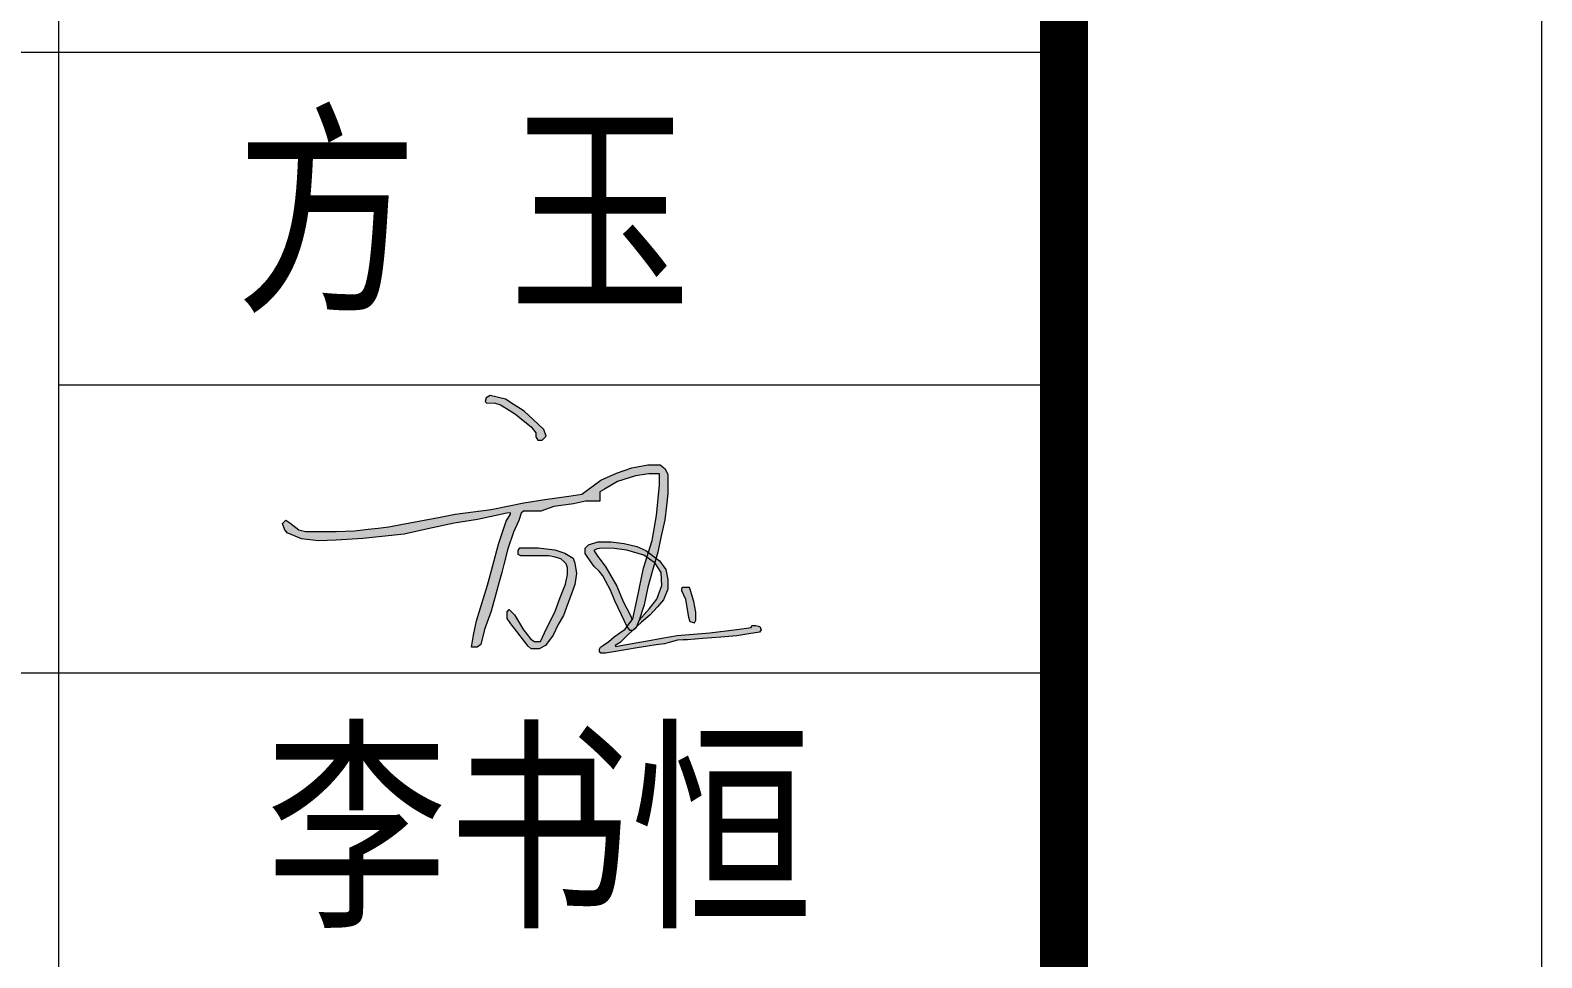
# Model space of a CAD drawing. Header units: inches. Extents: x -3272461 to -2504170, y 403793 to 1071042.
# Drawn here: x -2705208 to -2702044, y 918418 to 920360 of the extents above; entities that cross this region are included whole.
import ezdxf
from ezdxf.enums import TextEntityAlignment as Align

# ---------------------------------------------------------------- set-up
doc = ezdxf.new("R2010")
doc.units = ezdxf.units.IN
doc.header["$LTSCALE"] = 1000
doc.header["$MEASUREMENT"] = 0
doc.layers.get('0').update_dxf_attribs({"lineweight": 18})
doc.layers.add('PUB_TITLE', color=153, linetype='Continuous', lineweight=18)
doc.styles.add('-黑体', font='', dxfattribs={"width": 0.7})
doc.styles.get('-黑体').set_extended_font_data('微软雅黑')

msp = doc.modelspace()

# ---------------------------------------------------------------- hatches: boundary and pattern name
h = msp.add_hatch(color=256)
h.paths.add_polyline_path([(-2704133.2, 919524.5), (-2704155.3, 919545.2), (-2704174, 919562.6), (-2704195.2, 919576.2), (-2704213.3, 919587.8), (-2704245.4, 919595.3), (-2704253.6, 919590.9), (-2704255.8, 919582.8), (-2704252.6, 919579.5), (-2704237.2, 919580), (-2704223.8, 919576.3), (-2704211.1, 919568.3), (-2704192.1, 919556.3), (-2704176.7, 919543.5), (-2704159.9, 919529.7), (-2704150.2, 919517.5), (-2704150.2, 919509.1), (-2704146, 919501.9), (-2704136.7, 919501.9), (-2704128, 919510.5)], flags=0)
h.paths.add_polyline_path([(-2704071.3, 919368.8), (-2704045.7, 919374.5), (-2704031.4, 919374.5), (-2704024.3, 919374.5), (-2704015.6, 919374.5), (-2704015.6, 919387.2), (-2704015.6, 919394.2), (-2704006.1, 919399.8), (-2703979.1, 919415.7), (-2703941.1, 919427.5), (-2703913.3, 919431.5), (-2703891.1, 919431.5), (-2703891.1, 919408.5), (-2703897.5, 919344.2), (-2703906.2, 919291.9), (-2703914.2, 919266.6), (-2703898.4, 919254.8), (-2703894.8, 919267.5), (-2703888.1, 919298.3), (-2703880.1, 919335.4), (-2703876.7, 919364.4), (-2703873.7, 919390.2), (-2703873.7, 919415.3), (-2703873.7, 919430.5), (-2703879, 919441.9), (-2703889.7, 919450.2), (-2703915.5, 919450.2), (-2703949, 919444.2), (-2703980.9, 919432.8), (-2704013.6, 919418.3), (-2704053.3, 919388.9), (-2704080.6, 919384.9), (-2704131, 919377.5), (-2704174.7, 919370.8), (-2704209.2, 919364), (-2704243.3, 919357.2), (-2704281, 919352), (-2704318.6, 919346.8), (-2704353.8, 919340.2), (-2704394.5, 919332.5), (-2704432.3, 919325.3), (-2704457.8, 919320.5), (-2704480.2, 919317.9), (-2704500.8, 919315.5), (-2704529.1, 919312.3), (-2704567.7, 919310.7), (-2704593.8, 919310.7), (-2704616.6, 919310.7), (-2704631.8, 919310.7), (-2704646.1, 919314.4), (-2704664.9, 919329.3), (-2704673.4, 919334.7), (-2704680.2, 919327.6), (-2704675.6, 919316), (-2704670.6, 919308.1), (-2704640.3, 919295.2), (-2704605, 919291.1), (-2704567.5, 919293), (-2704512, 919295.9), (-2704425.6, 919305), (-2704376, 919316.1), (-2704321.1, 919328.3), (-2704272.2, 919336.2), (-2704210.9, 919349), (-2704202.8, 919350), (-2704202.8, 919346.8), (-2704212.1, 919332.5), (-2704227.7, 919284.2), (-2704239.7, 919239.5), (-2704250.8, 919198.2), (-2704262.7, 919159.8), (-2704274, 919123.5), (-2704280.6, 919093.8), (-2704284.2, 919068.3), (-2704272.4, 919068.3), (-2704264.7, 919074.4), (-2704257.1, 919105.6), (-2704243.5, 919144.1), (-2704233.6, 919179.8), (-2704226.5, 919205.5), (-2704221.3, 919224.7), (-2704216.5, 919241.8), (-2704208.6, 919274.5), (-2704196.6, 919309.5), (-2704185.4, 919334.2), (-2704180.7, 919349.3), (-2704175.9, 919353.3), (-2704162.3, 919353.3), (-2704139.2, 919353.3), (-2704112.1, 919362.9)], flags=0)
for points in [[(-2704067.9, 919199.7), (-2704064.9, 919223.1), (-2704067.9, 919244.4), (-2704071.5, 919255.3), (-2704089.1, 919265.6), (-2704110.4, 919272.2), (-2704144.8, 919276.6), (-2704174.1, 919276.6), (-2704183.6, 919276.6), (-2704186.6, 919270.7), (-2704186.6, 919262.7), (-2704181.4, 919259.9), (-2704163.9, 919259.9), (-2704139, 919259.9), (-2704122.6, 919259.9), (-2704109.6, 919256.8), (-2704097.2, 919253.9), (-2704091.3, 919248), (-2704086.2, 919242.9), (-2704083.3, 919234.8), (-2704083.3, 919220.9), (-2704087.9, 919200.6), (-2704098.7, 919172.6), (-2704110.3, 919142.2), (-2704127.2, 919107.5), (-2704140.4, 919080.4), (-2704152.9, 919080.4), (-2704160.2, 919085.5), (-2704175.7, 919105), (-2704184.4, 919119.2), (-2704194.6, 919136), (-2704205.6, 919147.7), (-2704209.9, 919142.6), (-2704209.9, 919136.7), (-2704209.9, 919129), (-2704202, 919117.6), (-2704189.5, 919101.3), (-2704173.4, 919080.4), (-2704166.1, 919070.9), (-2704159.5, 919065), (-2704142.6, 919065), (-2704129.4, 919072.3), (-2704113.3, 919093.6), (-2704103, 919116.3), (-2704092.3, 919134.7), (-2704086.4, 919150.3), (-2704081.6, 919163.3), (-2704074.5, 919182.1)], [(-2704003.5, 919236.3), (-2704021.6, 919260.7), (-2704028.7, 919271.3), (-2704021.6, 919274.3), (-2704010, 919276.1), (-2703985.7, 919274.9), (-2703959.5, 919271.6), (-2703923.8, 919261.5), (-2703917.3, 919256.9), (-2703914.2, 919266.6), (-2703919.9, 919270.8), (-2703938.4, 919279.1), (-2703965.3, 919285.5), (-2703992.1, 919288.9), (-2704019.9, 919288.9), (-2704039.4, 919283), (-2704046.7, 919275.7), (-2704046.7, 919264.5), (-2704040.9, 919256.2), (-2704027.7, 919237.4), (-2704017.5, 919227.7), (-2704009.5, 919217.8), (-2704003.8, 919207.2), (-2703993.6, 919188.2), (-2703984.8, 919165.5), (-2703970.6, 919136), (-2703959.4, 919112.6), (-2703958.8, 919111.8), (-2703948.3, 919125.6), (-2703951.8, 919134.8), (-2703966.9, 919164.4), (-2703980, 919196.5)], [(-2703873.9, 919189.9), (-2703873.9, 919210), (-2703877.8, 919231.6), (-2703891.1, 919249.4), (-2703898.4, 919254.8), (-2703901.1, 919245.3), (-2703899.8, 919244.3), (-2703887.8, 919225.2), (-2703886, 919197.5), (-2703896.8, 919169.1), (-2703911.9, 919149.3), (-2703933.5, 919125.3), (-2703940.3, 919110), (-2703937, 919113), (-2703928.9, 919121.3), (-2703911, 919135.3), (-2703895.5, 919153.2), (-2703882.8, 919167.9)]]:
    msp.add_hatch(color=256).paths.add_polyline_path(points, flags=0)
h = msp.add_hatch(color=256)
h.paths.add_polyline_path([(-2703898.4, 919254.8), (-2703914.2, 919266.6), (-2703924.6, 919233.8), (-2703937.9, 919169.8), (-2703946.6, 919127.8), (-2703958.8, 919111.8), (-2703952.6, 919103.4), (-2703947.7, 919103.4), (-2703940.3, 919110), (-2703933.5, 919125.3), (-2703923.3, 919157), (-2703915.5, 919194.4), (-2703905.7, 919228.9)], flags=0)
h.paths.add_polyline_path([(-2703973.2, 919078.2), (-2703959, 919093.3), (-2703947.7, 919103.4), (-2703952.6, 919103.4), (-2703958.8, 919111.8), (-2703963.2, 919106.1), (-2703974.2, 919098.4), (-2703985.9, 919090.4), (-2703997, 919080.7), (-2704008.1, 919073.1), (-2704014.5, 919068.7), (-2704016.5, 919064.3), (-2704016.5, 919059.8), (-2704013.7, 919056.1), (-2704004.3, 919056.1), (-2703983.2, 919059.6), (-2703962.2, 919063), (-2703937.7, 919067), (-2703915.1, 919070.7), (-2703898, 919073.5), (-2703880.3, 919075.6), (-2703865.6, 919079.9), (-2703853.3, 919083.5), (-2703841.6, 919083.9), (-2703832.1, 919084.2), (-2703800, 919086.8), (-2703762.4, 919089.9), (-2703729.4, 919092.6), (-2703704, 919096.7), (-2703681.6, 919100.3), (-2703678.4, 919104.7), (-2703680.8, 919111.9), (-2703689.2, 919113.9), (-2703697.6, 919113.9), (-2703699.1, 919109.7), (-2703729.2, 919105.9), (-2703786, 919098.7), (-2703811.7, 919096.7), (-2703854.2, 919093.2), (-2703886.2, 919087.4), (-2703916.1, 919081.9), (-2703936.1, 919078.3), (-2703971.8, 919071.8), (-2703982.4, 919069.9), (-2703983.7, 919072)], flags=0)
h.paths.add_polyline_path([(-2703819.5, 919164.6), (-2703826.3, 919187.2), (-2703828.3, 919193.9), (-2703834.8, 919193.9), (-2703842.5, 919193.9), (-2703844.7, 919191.5), (-2703844.7, 919187.2), (-2703836.6, 919169.3), (-2703834.4, 919155.7), (-2703830.6, 919131.4), (-2703827.2, 919122.4), (-2703817.8, 919119.9), (-2703814.8, 919125), (-2703814.8, 919142)], flags=0)

# ---------------------------------------------------------------- linework, layer by layer
for points in [[(-2704252.6, 919579.5), (-2704237.2, 919580), (-2704223.8, 919576.3), (-2704211.1, 919568.3), (-2704192.1, 919556.3), (-2704176.7, 919543.5), (-2704159.9, 919529.7), (-2704150.2, 919517.5), (-2704150.2, 919509.1), (-2704146, 919501.9), (-2704136.7, 919501.9), (-2704128, 919510.5), (-2704133.2, 919524.5), (-2704155.3, 919545.2), (-2704174, 919562.6), (-2704195.2, 919576.2), (-2704213.3, 919587.8), (-2704245.4, 919595.3), (-2704253.6, 919590.9), (-2704255.8, 919582.8), (-2704252.6, 919579.5)], [(-2704664.9, 919329.3), (-2704646.1, 919314.4), (-2704631.8, 919310.7), (-2704616.6, 919310.7), (-2704593.8, 919310.7), (-2704567.7, 919310.7), (-2704529.1, 919312.3), (-2704500.8, 919315.5), (-2704480.2, 919317.9), (-2704457.8, 919320.5), (-2704432.3, 919325.3), (-2704394.5, 919332.5), (-2704353.8, 919340.2), (-2704318.6, 919346.8), (-2704281, 919352), (-2704243.3, 919357.2), (-2704209.2, 919364), (-2704174.7, 919370.8), (-2704131, 919377.5), (-2704080.6, 919384.9), (-2704053.3, 919388.9), (-2704013.6, 919418.3), (-2703980.9, 919432.8), (-2703949, 919444.2), (-2703915.5, 919450.2), (-2703889.7, 919450.2), (-2703879, 919441.9), (-2703873.7, 919430.5), (-2703873.7, 919415.3), (-2703873.7, 919390.2), (-2703876.7, 919364.4), (-2703880.1, 919335.4), (-2703888.1, 919298.3), (-2703894.8, 919267.5), (-2703905.7, 919228.9), (-2703915.5, 919194.4), (-2703923.3, 919157), (-2703933.5, 919125.3), (-2703940.8, 919108.7), (-2703946.7, 919103.4), (-2703952.6, 919103.4), (-2703959.4, 919112.6), (-2703970.6, 919136), (-2703984.8, 919165.5), (-2703993.6, 919188.2), (-2704003.8, 919207.2), (-2704009.5, 919217.8), (-2704017.5, 919227.7), (-2704027.7, 919237.4), (-2704040.9, 919256.2), (-2704046.7, 919264.5), (-2704046.7, 919275.7), (-2704039.4, 919283), (-2704019.9, 919288.9), (-2703992.1, 919288.9), (-2703965.3, 919285.5), (-2703938.4, 919279.1), (-2703919.9, 919270.8), (-2703891.1, 919249.4), (-2703877.8, 919231.6), (-2703873.9, 919210), (-2703873.9, 919189.9), (-2703882.8, 919167.9), (-2703895.5, 919153.2), (-2703911, 919135.3), (-2703928.9, 919121.3), (-2703937, 919113), (-2703959, 919093.3), (-2703973.2, 919078.2), (-2703983.7, 919072), (-2703982.4, 919069.9), (-2703971.8, 919071.8), (-2703936.1, 919078.3), (-2703916.1, 919081.9), (-2703886.2, 919087.4), (-2703854.2, 919093.2), (-2703811.7, 919096.7), (-2703786, 919098.7), (-2703729.2, 919105.9), (-2703699.1, 919109.7), (-2703697.6, 919113.9), (-2703689.2, 919113.9), (-2703680.8, 919111.9), (-2703678.4, 919104.7), (-2703681.6, 919100.3), (-2703704, 919096.7), (-2703729.4, 919092.6), (-2703762.4, 919089.9), (-2703800, 919086.8), (-2703832.1, 919084.2), (-2703841.6, 919083.9), (-2703853.3, 919083.5), (-2703865.6, 919079.9), (-2703880.3, 919075.6), (-2703898, 919073.5), (-2703915.1, 919070.7), (-2703937.7, 919067), (-2703962.2, 919063), (-2703983.2, 919059.6), (-2704004.3, 919056.1), (-2704013.7, 919056.1), (-2704016.5, 919059.8), (-2704016.5, 919064.3), (-2704014.5, 919068.7), (-2704008.1, 919073.1), (-2703997, 919080.7), (-2703985.9, 919090.4), (-2703974.2, 919098.4), (-2703963.2, 919106.1), (-2703946.6, 919127.8), (-2703937.9, 919169.8), (-2703924.6, 919233.8), (-2703906.2, 919291.9), (-2703897.5, 919344.2), (-2703891.1, 919408.5), (-2703891.1, 919431.5), (-2703913.3, 919431.5), (-2703941.1, 919427.5), (-2703979.1, 919415.7), (-2704006.1, 919399.8), (-2704015.6, 919394.2), (-2704015.6, 919387.2), (-2704015.6, 919374.5), (-2704024.3, 919374.5), (-2704031.4, 919374.5), (-2704045.7, 919374.5), (-2704071.3, 919368.8), (-2704112.1, 919362.9), (-2704139.2, 919353.3), (-2704162.3, 919353.3), (-2704175.9, 919353.3), (-2704180.7, 919349.3), (-2704185.4, 919334.2), (-2704196.6, 919309.5), (-2704208.6, 919274.5), (-2704216.5, 919241.8), (-2704221.3, 919224.7), (-2704226.5, 919205.5), (-2704233.6, 919179.8), (-2704243.5, 919144.1), (-2704257.1, 919105.6), (-2704264.7, 919074.4), (-2704272.4, 919068.3), (-2704284.2, 919068.3), (-2704280.6, 919093.8), (-2704274, 919123.5), (-2704262.7, 919159.8), (-2704250.8, 919198.2), (-2704239.7, 919239.5), (-2704227.7, 919284.2), (-2704212.1, 919332.5), (-2704202.8, 919346.8)], [(-2704202.8, 919346.8), (-2704202.8, 919350), (-2704210.9, 919349), (-2704272.2, 919336.2), (-2704321.1, 919328.3), (-2704376, 919316.1), (-2704425.6, 919305), (-2704512, 919295.9), (-2704567.5, 919293), (-2704605, 919291.1), (-2704640.3, 919295.2), (-2704670.6, 919308.1), (-2704675.6, 919316), (-2704680.2, 919327.6), (-2704673.4, 919334.7), (-2704664.9, 919329.3)], [(-2704205.6, 919147.7), (-2704194.6, 919136), (-2704184.4, 919119.2), (-2704175.7, 919105), (-2704160.2, 919085.5), (-2704152.9, 919080.4), (-2704140.4, 919080.4), (-2704127.2, 919107.5), (-2704110.3, 919142.2), (-2704098.7, 919172.6), (-2704087.9, 919200.6), (-2704083.3, 919220.9), (-2704083.3, 919234.8), (-2704086.2, 919242.9), (-2704091.3, 919248), (-2704097.2, 919253.9), (-2704109.6, 919256.8), (-2704122.6, 919259.9), (-2704139, 919259.9), (-2704163.9, 919259.9), (-2704181.4, 919259.9), (-2704186.6, 919262.7), (-2704186.6, 919270.7), (-2704183.6, 919276.6), (-2704174.1, 919276.6), (-2704144.8, 919276.6), (-2704110.4, 919272.2), (-2704089.1, 919265.6), (-2704071.5, 919255.3), (-2704067.9, 919244.4), (-2704064.9, 919223.1), (-2704067.9, 919199.7), (-2704074.5, 919182.1), (-2704081.6, 919163.3), (-2704086.4, 919150.3), (-2704092.3, 919134.7), (-2704103, 919116.3), (-2704113.3, 919093.6), (-2704129.4, 919072.3), (-2704142.6, 919065), (-2704159.5, 919065), (-2704166.1, 919070.9), (-2704173.4, 919080.4)], [(-2703933.5, 919125.3), (-2703911.9, 919149.3), (-2703896.8, 919169.1), (-2703886, 919197.5), (-2703887.8, 919225.2), (-2703899.8, 919244.3), (-2703923.8, 919261.5), (-2703959.5, 919271.6), (-2703985.7, 919274.9), (-2704010, 919276.1), (-2704021.6, 919274.3), (-2704028.7, 919271.3), (-2704021.6, 919260.7), (-2704003.5, 919236.3), (-2703980, 919196.5), (-2703966.9, 919164.4), (-2703951.8, 919134.8), (-2703948.3, 919125.6)], [(-2703844.7, 919187.2), (-2703836.6, 919169.3), (-2703834.4, 919155.7), (-2703830.6, 919131.4), (-2703827.2, 919122.4), (-2703817.8, 919119.9), (-2703814.8, 919125), (-2703814.8, 919142), (-2703819.5, 919164.6), (-2703826.3, 919187.2), (-2703828.3, 919193.9), (-2703834.8, 919193.9), (-2703842.5, 919193.9), (-2703844.7, 919191.5), (-2703844.7, 919187.2)], [(-2704173.4, 919080.4), (-2704189.5, 919101.3), (-2704202, 919117.6), (-2704209.9, 919129), (-2704209.9, 919136.7), (-2704209.9, 919142.6), (-2704205.6, 919147.7)]]:
    msp.add_lwpolyline(points)
at = {"layer": 'PUB_TITLE'}
for p, q in [((-2705149.1, 922914.7), (-2705149.1, 910130.6)), ((-2707253.8, 920314.7), (-2703044.3, 920314.7)), ((-2705149.1, 919617.6), (-2703044.3, 919617.6)), ((-2707253.8, 919014.7), (-2703044.3, 919014.7))]:
    msp.add_line(p, q, dxfattribs=at)
msp.add_lwpolyline([(-2702044.3, 909130.6), (-2702044.3, 951130.6), (-2761444.3, 951130.6), (-2761444.3, 909130.6)], close=True, dxfattribs=at)
msp.add_lwpolyline([(-2703044.3, 910130.6, 100, 100, 0), (-2703044.3, 950130.6, 100, 100, 0), (-2758944.3, 950130.6, 100, 100, 0), (-2758944.3, 910130.6, 100, 100, 0)], format="xyseb", close=True, dxfattribs=at)

# ---------------------------------------------------------------- texts
at = {"style": '-黑体', "width": 0.8}
msp.add_text('李书恒', height=350, dxfattribs=at).set_placement((-2704715.2, 918692.7), align=Align.MIDDLE_LEFT)
at = {"insert": (-2704778, 919962.9), "char_height": 350, "width": 1415.98, "attachment_point": 4, "style": '-黑体'}
msp.add_mtext('{\\W0.8;方  玉}', dxfattribs=at)

doc.saveas('drawing.dxf')
